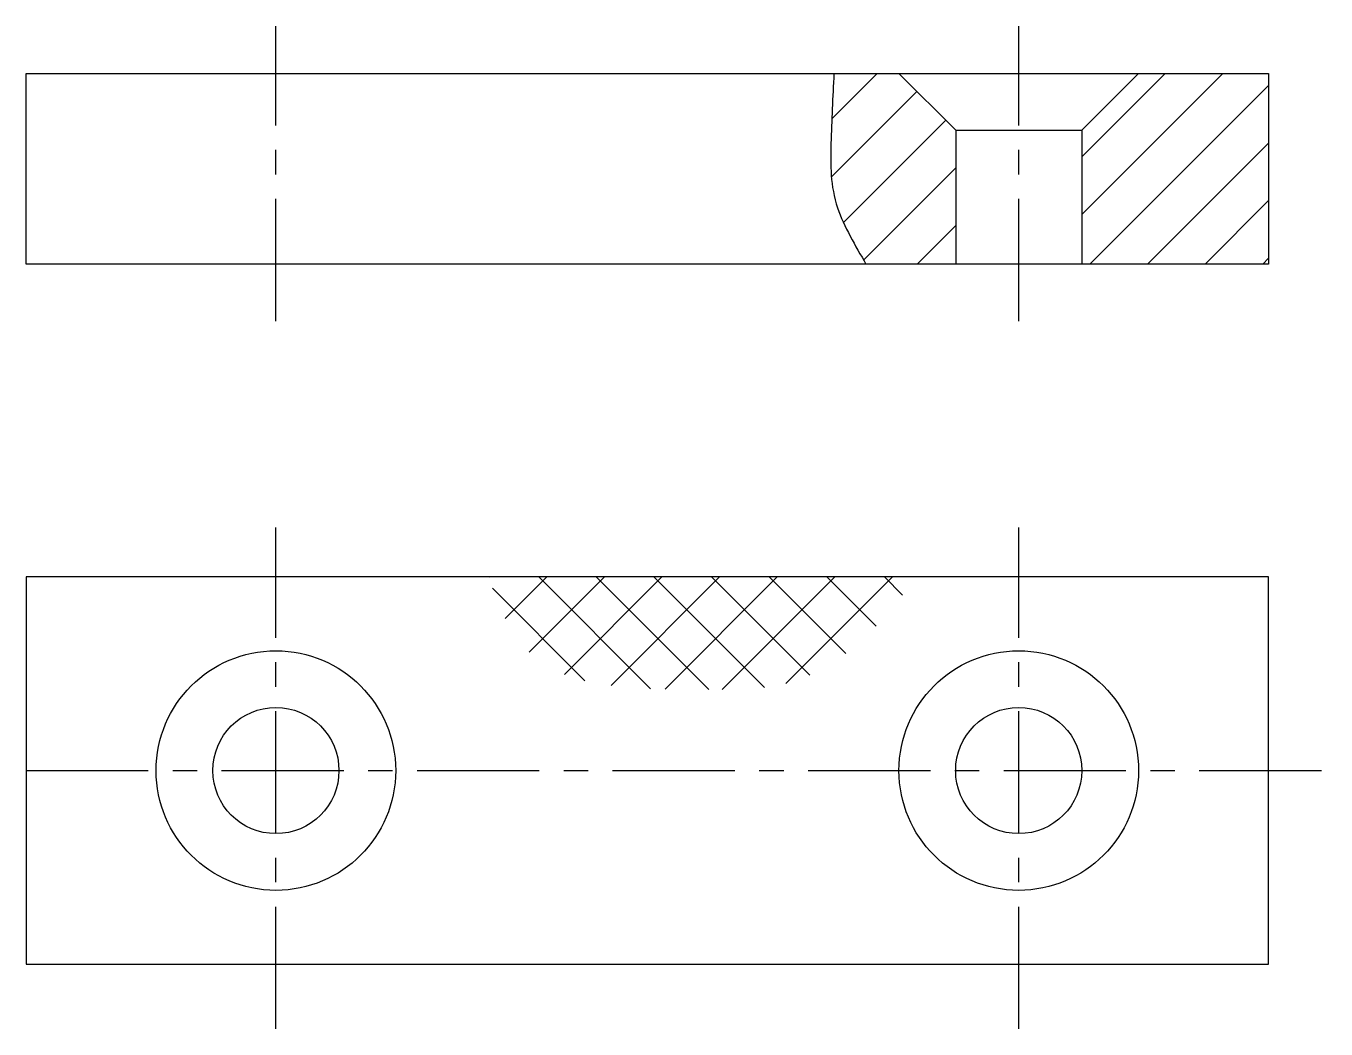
# Model space of a CAD drawing. Header units: millimetres. Extents: x 157 to 360, y 105 to 262.
import ezdxf

# ---------------------------------------------------------------- set-up
doc = ezdxf.new("R2010")
doc.units = ezdxf.units.MM
doc.header["$LTSCALE"] = 0.6
doc.linetypes.add('CENTER', pattern=[50.8, 31.75, -6.35, 6.35, -6.35])
doc.layers.add('点画线', color=1, linetype='CENTER')
doc.layers.add('细实线', color=5, linetype='Continuous')

msp = doc.modelspace()

# ---------------------------------------------------------------- hatches: boundary and pattern name
at = {"layer": '细实线'}
h = msp.add_hatch(dxfattribs=at)
h.set_pattern_fill('ANSI31', color=256, scale=2, style=0)
h.paths.add_polyline_path([(351.13, 254.19), (330.85, 254.19), (322.01, 245.35), (322.01, 224.48), (351.13, 224.48)])
edge = h.paths.add_edge_path()
edge.add_line((302.35, 245.35), (293.51, 254.19))
edge.add_line((293.51, 254.19), (283.38, 254.19))
edge.add_spline(control_points=[(283.38, 254.19), (283.18, 250.52), (282.85, 243.53), (282.76, 233.94), (286.73, 227.35), (288.37, 224.48)], knot_values=[9.102135, 9.102135, 9.102135, 9.102135, 20.08343, 30.165314, 38.620138, 38.620138, 38.620138, 38.620138], degree=3, periodic=0)
edge.add_line((288.37, 224.48), (302.35, 224.48))
edge.add_line((302.35, 224.48), (302.35, 245.35))
h = msp.add_hatch(dxfattribs=at)
h.set_pattern_fill('ANSI37', color=256, scale=2, style=0)
edge = h.paths.add_edge_path()
edge.add_spline(control_points=[(229.55, 175.75), (231.15, 170.75), (236.81, 158.18), (258.5, 158.29), (281.15, 158), (290.55, 167.94), (296.18, 175.75)], knot_values=[6.671252, 6.671252, 6.671252, 6.671252, 21.353108, 47.820369, 61.701327, 88.352535, 88.352535, 88.352535, 88.352535], degree=3, periodic=0)
edge.add_line((296.18, 175.75), (229.55, 175.75))

# ---------------------------------------------------------------- linework, layer by layer
for p, q in [((157.44, 230.52), (157.44, 254.19)), ((157.44, 254.19), (351.13, 254.19)), ((302.35, 245.35), (293.51, 254.19)), ((322.01, 245.35), (330.85, 254.19)), ((351.13, 254.19), (351.13, 224.48)), ((302.35, 245.35), (322.01, 245.35)), ((302.35, 245.35), (302.35, 224.48)), ((322.01, 245.35), (322.01, 224.48)), ((157.44, 224.48), (157.44, 230.52)), ((351.13, 224.48), (157.44, 224.48)), ((157.44, 175.75), (157.44, 115.4)), ((351.13, 175.75), (157.44, 175.75)), ((351.13, 115.4), (351.13, 175.75)), ((157.44, 115.4), (351.13, 115.4))]:
    msp.add_line(p, q)
for centre, radius in [((196.39, 145.57), 18.67), ((312.18, 145.57), 18.67), ((196.39, 145.57), 9.83), ((312.18, 145.57), 9.83)]:
    msp.add_circle(centre, radius)
at = {"layer": '点画线'}
for p, q in [((196.39, 215.61), (196.39, 261.6)), ((312.18, 215.61), (312.18, 261.6)), ((196.39, 105.3), (196.39, 183.45)), ((312.18, 105.3), (312.18, 183.45)), ((157.44, 145.57), (360.07, 145.57))]:
    msp.add_line(p, q, dxfattribs=at)
at = {"layer": '细实线'}
msp.add_open_spline([(283.38, 254.19), (283.18, 250.52), (282.85, 243.53), (282.76, 233.94), (286.73, 227.35), (288.37, 224.48)], degree=3, knots=[9.102135, 9.102135, 9.102135, 9.102135, 20.08343, 30.165314, 38.620138, 38.620138, 38.620138, 38.620138], dxfattribs=at)

doc.saveas('drawing.dxf')
